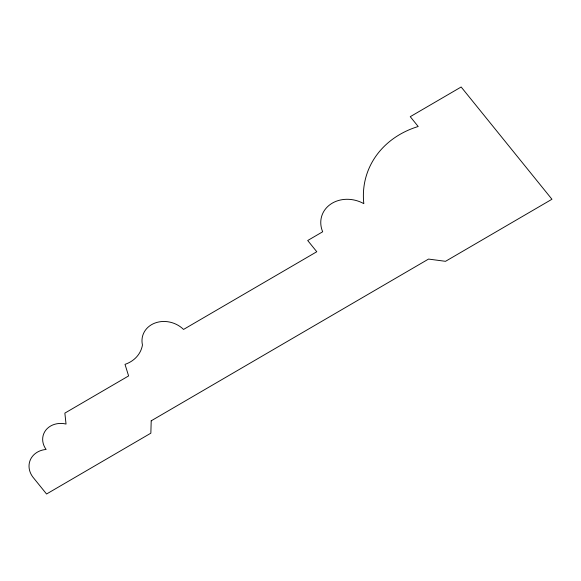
<?xml version="1.0" encoding="UTF-8"?>
<svg xmlns="http://www.w3.org/2000/svg" width="581" height="581" viewBox="0 0 581 581"><rect width="100%" height="100%" fill="white"/><g stroke="black" fill="none" stroke-linecap="round" stroke-linejoin="round"><path stroke-width="0.87" d="M151.205 420.818L150.857 433.172L46.56 494.003L32.935 477.161A21.294 18.171 18 0 1 46.117 449.454A20.197 17.234 18 0 1 45.841 430.122A20.197 17.234 18 0 1 66.038 424.043L64.861 413.113L128.604 375.936L125.009 364.36A31.744 27.096 18 0 0 142.454 344.991A24.496 20.909 18 0 1 154.909 323.072A24.496 20.909 18 0 1 183.538 329.442L316.783 251.74L307.705 240.512L322.673 231.783A29.5 25.179 18 0 1 330.72 204.127A29.5 25.179 18 0 1 363.822 203.655A93.156 79.517 18 0 1 418.197 126.505L410.251 116.687L461.154 86.997L551.95 199.254L445.525 261.319L428.538 259.075L151.205 420.818"/></g></svg>
